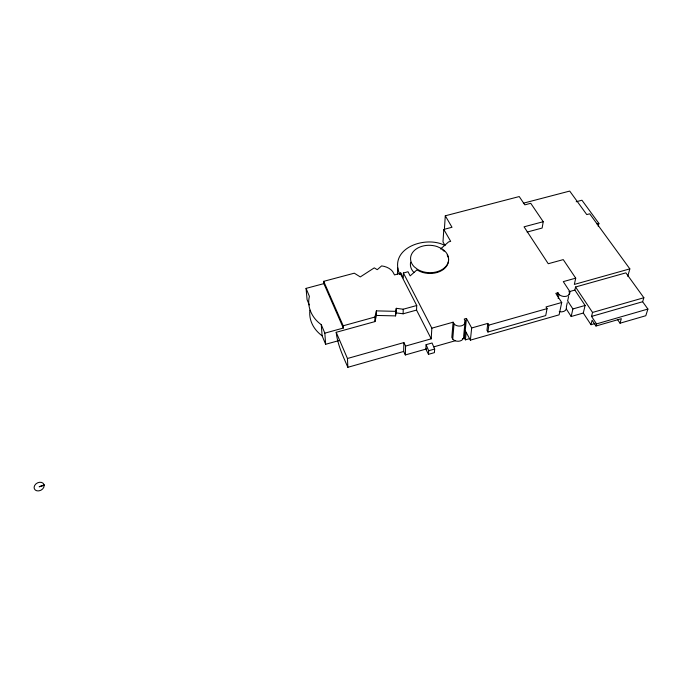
<?xml version="1.0" encoding="UTF-8"?>
<svg xmlns="http://www.w3.org/2000/svg" width="682" height="682" viewBox="0 0 682 682"><rect width="100%" height="100%" fill="white"/><g stroke="black" fill="none" stroke-linecap="round" stroke-linejoin="round"><path stroke-width="1.02" d="M347.854 367.3L347.453 358.493L403.889 342.577L403.659 351.46L347.854 367.3C342.901 355.885 337.53 344.572 336.2 332.305L374.964 321.589L376.421 315.442L395.543 315.894L396.276 308.315L403.233 309.227L416.728 305.51L400.684 274.215L400.709 272.979L403.275 277.983L403.394 272.996L408.015 271.751L410.163 275.869L417.043 269.782L417.563 270.191A19.028 13.691 2.2 0 0 438.79 271.922A19.028 13.691 2.2 0 0 448.424 258.427M395.543 315.894L396.276 308.315M400.684 274.215L399.746 274.42C388.246 248.231 425.363 235.375 444.562 245.298M396.208 312.885L403.13 313.797L403.233 309.227M426.702 348.869L405.338 354.947L405.585 346.072L403.889 342.577M405.585 346.072L431.212 338.826L416.549 310.088L416.728 305.51M426.097 344.683L425.858 349.116L428.475 354.333L434.425 352.628L434.656 349.039L432.056 342.995L426.097 344.683L428.68 350.744L428.475 354.333M397.444 273.985L397.768 267.992M431.212 338.826L431.842 328.17L403.394 272.996M527.092 232.068L542.139 228.044L543.23 221.71L530.749 203.304L524.799 204.856L519.232 196.561L445.286 215.802L452.004 227.268L443.803 229.425L442.985 241.914L445.065 245.58M444.451 228.317L445.286 215.802M309.918 310.148C308.963 317.156 311.342 324.342 315.775 329.781A42.224 31.977 -2.2 0 0 322.109 335.8L325.638 344.282L338.928 340.591M431.842 328.17L453.104 322.194L451.825 337.385L452.737 339.099A6.078 4.655 5.3 0 0 460.043 340.991A6.078 4.655 5.3 0 0 463.666 335.996L465.167 320.796L464.229 319.074L466.445 318.451L471.68 327.957L470.375 340.139L559.112 314.837L561.712 302.493L555.813 293.354L557.961 292.757L559.027 294.402A6.172 4.424 9.9 0 0 566.529 296.201A6.172 4.424 9.9 0 0 569.717 291.393L563.289 281.623L575.719 278.162L563.247 259.612L548.251 263.729L524.049 226.816L543.23 221.71M452.737 339.099L454.033 323.924L453.104 322.194M469.395 338.69L465.397 339.832L464.476 338.127L466.445 318.451M465.397 339.832L466.156 332.381M471.68 327.957L487.826 323.387L486.957 330.301L487.928 332.032L545.719 315.587L547.075 308.622L546.018 306.934L561.712 302.493M487.928 332.032L488.815 325.126L487.826 323.387M557.33 295.835L557.961 292.757M558.183 298.511L559.027 294.402M567.262 302.714L566.367 306.832A6.061 4.399 10.3 0 1 559.257 311.648M567.705 300.66L568.6 296.542M569.052 294.479L569.717 291.393M575.719 278.162L574.338 284.428L629.836 268.878L589.708 213.807L586.767 214.591L569.709 191.071L523.367 203.193M595.002 323.558L590.987 324.717L583.298 313.038L585.105 305.468L574.875 290.072L575.565 286.986L625.897 272.86L643.859 297.736L642.64 301.734L647.9 309.057L645.803 315.723L620.032 323.208L617.781 319.926M583.298 313.038L571.175 316.499L572.88 308.946L567.842 301.205M598.216 226.305L598.89 223.406L581.951 200.227L576.205 201.744M374.964 321.589L374.921 317.036L376.387 310.881L395.611 311.333M620.032 323.208L621.328 318.69L595.966 326.022L596.52 323.907L591.541 316.414L592.539 312.441L575.565 286.986M590.987 324.717L592.121 320.208L595.966 326.022M627.755 276.329L629.836 268.878M596.52 323.907L647.9 309.057M44.066 484.936L39.155 486.778L44.125 485.345M591.541 316.414L642.64 301.734M592.539 312.441L643.859 297.736M433.829 346.848L455.286 340.744M462.43 338.707L464.476 338.127M572.88 308.946L585.105 305.468M428.68 350.744L434.656 349.039M488.815 325.126L547.075 308.622M568.839 291.768L574.875 290.072M325.638 344.282L324.837 333.157L343.31 328.051L343.199 325.783L323.711 281.334L354.299 273.184L360.292 276.926L374.265 267.864L377.24 269.688L381.622 265.903A15.874 11.645 -0.6 0 1 392.585 271.419L394.511 274.914L400.249 273.371M403.13 313.797L416.549 310.088M343.199 325.783L374.921 317.036M596.938 223.935L598.89 223.406M309.287 304.973L307.079 299.671L306.065 288.384L323.873 283.627L323.711 281.334M399.771 273.184L400.769 272.962M441.28 249.211L440.64 248.93L448.603 241.897L450.674 241.351L443.803 229.425M324.837 333.157L321.265 324.641C312.416 318.477 306.602 307.164 309.406 296.355L306.065 288.384M566.188 308.776L571.175 316.499M465.226 330.668L470.375 340.139M403.659 351.46L405.338 354.947M323.873 283.627L343.31 328.051M336.2 332.305L347.453 358.493M399.422 273.627L399.746 274.42M321.265 324.641L322.109 335.8M376.387 310.881L376.421 315.442M465.167 320.796A6.198 4.68 5 0 1 461.484 325.817A6.198 4.68 5 0 1 454.033 323.924M442.771 250.175A19.028 13.691 2.2 0 1 444.118 251.24M447.17 254.949A19.028 13.691 2.2 0 1 448.236 257.54M413.957 272.493A18.925 13.674 2.3 0 1 410.624 262.229M441.331 248.427L437.094 246.543A19.045 13.691 2.2 0 0 414.733 250.149A19.045 13.691 2.2 0 0 414.153 266.722L417.597 269.399A19.045 13.691 2.2 0 0 444.476 267.813A19.045 13.691 2.2 0 0 441.331 248.427M44.108 485.132L43.989 484.612A5.268 4.049 -28 0 0 35.916 483.922A5.268 4.049 -28 0 0 36.973 490.827A5.268 4.049 -28 0 0 44.151 485.678L44.108 485.132"/></g></svg>
